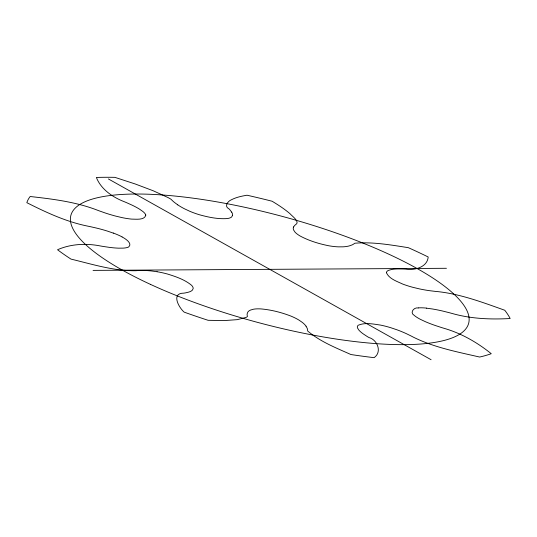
<?xml version="1.0" encoding="UTF-8"?>
<svg xmlns="http://www.w3.org/2000/svg" width="537" height="537" viewBox="0 0 537 537"><rect width="100%" height="100%" fill="white"/><g stroke="black" fill="none" stroke-linecap="round" stroke-linejoin="round"><path stroke-width="0.81" d="M232.534 215.337L231.695 216.901A28.985 7.652 15.2 0 1 227.446 218.546C217.995 219.284 208.484 217.243 199.408 214.753A28.985 7.652 15.2 0 1 189.608 211.202L184.574 208.846A44.826 11.827 15.2 0 1 177.76 204.859M293.544 226.983L294.645 225.493A82.168 21.681 15.2 0 1 295.41 224.822C300.707 222.029 292.135 216.257 290.02 213.726C284.482 208.974 278.341 204.986 272.098 201.234A251.893 66.467 15.2 0 0 247.027 195.22C241.724 196.112 236.354 197.233 231.534 199.704C227.863 201.066 223.761 206.443 229.051 208.913A82.168 21.681 15.2 0 1 230.078 210.021L231.695 212.155M418.276 307.97C413.913 307.016 409.375 312.675 414.269 315.427A28.985 7.652 15.2 0 0 420.491 319.387L425.505 321.744A44.826 11.827 15.2 0 0 435.051 325.422L441.172 327.436A82.168 21.681 15.2 0 0 444.287 328.389C461.471 333.349 477.346 342.525 491.248 353.695A251.893 66.467 15.2 0 1 479.622 357.038C457.256 351.896 434.191 347.473 413.517 337.243A82.168 21.681 15.2 0 0 411.228 336.048L406.368 333.672A44.826 11.827 15.2 0 0 397.199 329.886L391.144 327.832A28.985 7.652 15.2 0 0 380.619 325.107C373.369 324.059 365.173 322.247 358.233 325.241A28.985 7.652 15.2 0 0 357.541 328.033L358.884 330.114A44.826 11.827 15.2 0 0 363.287 333.933L366.899 336.31A82.168 21.681 15.2 0 0 368.892 337.511C377.43 339.78 382.337 352.111 374.094 357.662A251.893 66.467 15.2 0 1 350.896 354.527C335.987 347.842 320.294 341.72 307.708 331.047L307.479 329.201A82.168 21.681 15.2 0 0 307.151 328.228L306.043 326.187M93.055 270.386L446.448 268.292M142.513 270.44L138.009 270.567A82.168 21.681 15.2 0 0 135.915 270.715C113.884 271.118 92.277 264.217 70.978 259.103A251.893 66.467 15.2 0 1 57.533 249.745C70.83 243.872 86.202 243.167 100.325 245.953A82.168 21.681 15.2 0 0 103.379 246.476L109.347 247.362A44.826 11.827 15.2 0 0 118.476 248.161L123.154 248.128A28.985 7.652 15.2 0 0 128.652 246.98C132.867 243.402 125.128 238.502 122.127 236.992M426.499 308.184L432.366 308.976A44.826 11.827 15.2 0 1 442.763 311.064L449.113 312.655A82.168 21.681 15.2 0 1 452.282 313.514C470.996 318.837 490.805 319.609 510.15 318.515A251.893 66.467 15.2 0 0 504.76 310.252C483.045 302.519 461.048 294.182 438.024 291.645A82.168 21.681 15.2 0 1 435.232 291.376L429.472 290.671A44.826 11.827 15.2 0 1 419.249 288.852L412.906 287.329A28.985 7.652 15.2 0 1 402.676 284.053C396.95 281.328 389.144 278.898 386.439 272.749M157.079 271.729L151.212 270.937A44.826 11.827 15.2 0 0 142.52 270.44M113.381 233.139L107.333 231.071A44.826 11.827 15.2 0 0 96.814 228.151L90.491 226.701A82.168 21.681 15.2 0 0 87.35 226.05C66.085 221.707 46.128 212.43 26.85 202.684A251.893 66.467 15.2 0 1 30.173 196.508C52.431 198.999 75.066 201.798 96.136 209.698A82.168 21.681 15.2 0 0 99.036 210.799L105.004 212.907A44.826 11.827 15.2 0 0 115.415 216.035L121.751 217.552A28.985 7.652 15.2 0 0 131.74 219.116C135.948 219.089 144.721 220.398 145.782 215.069M108.414 178.955L431.09 359.723M177.754 204.859L174.572 202.509A82.168 21.681 15.2 0 1 173.183 201.355L170.793 199.093L168.128 197.603L153.28 190.803L135.264 183.996L114.911 177.351A251.893 66.467 15.2 0 0 96.378 177.458C101.016 189.319 112.676 197.233 124.134 201.643A82.168 21.681 15.2 0 1 126.853 202.791L132.035 205.127A44.826 11.827 15.2 0 1 139.459 209.115L142.849 211.477A28.985 7.652 15.2 0 1 145.789 215.075M306.036 326.187A44.826 11.827 15.2 0 0 302.398 322.475L298.988 320.106A28.985 7.652 15.2 0 0 291.094 316.159C281.401 312.4 271.165 309.775 260.794 308.903A28.985 7.652 15.2 0 0 253.511 309.211L250.557 310.05A44.826 11.827 15.2 0 0 247.758 312.219L247.168 313.85A82.168 21.681 15.2 0 0 247.101 314.729L247.409 316.595L246.215 317.36L237.287 319.649L224.318 320.582L208.121 320.307A251.893 66.467 15.2 0 1 184.198 312.151C178.922 307.755 170.732 293.081 183.795 293.148A82.168 21.681 15.2 0 0 185.574 292.853L188.742 292.101A44.826 11.827 15.2 0 0 192.327 290.202L193.152 288.631A28.985 7.652 15.2 0 0 191.581 285.301C184.728 279.609 175.961 276.656 167.551 274.045A28.985 7.652 15.2 0 0 157.086 271.735M418.303 307.889A28.985 7.652 15.2 0 1 426.546 308.117M386.425 272.742A28.985 7.652 15.2 0 1 388.526 270.366L391.446 269.514A44.826 11.827 15.2 0 1 398.212 268.93L403.065 268.997A82.168 21.681 15.2 0 1 405.643 269.118C414.175 270.648 427.358 267.366 428.19 256.988A251.893 66.467 15.2 0 0 408.308 247.671C390.688 244.939 372.785 241.71 354.903 243.221L353.017 244.456A82.168 21.681 15.2 0 1 351.869 245.006L349.164 245.939A44.826 11.827 15.2 0 1 343.042 246.832L338.35 246.852A28.985 7.652 15.2 0 1 328.899 245.792C318.918 243.798 308.983 240.777 300.002 235.938A28.985 7.652 15.2 0 1 294.967 232.065L293.591 229.97A44.826 11.827 15.2 0 1 293.558 226.983M231.689 212.155A44.826 11.827 15.2 0 1 232.548 215.337M113.314 233.045A28.985 7.652 15.2 0 1 122.074 236.891M150.615 284.449A206.094 54.385 15.2 0 0 467.787 325.69A206.094 54.385 15.2 0 0 190.857 197.878A206.094 54.385 15.2 0 0 150.615 284.449"/></g></svg>
